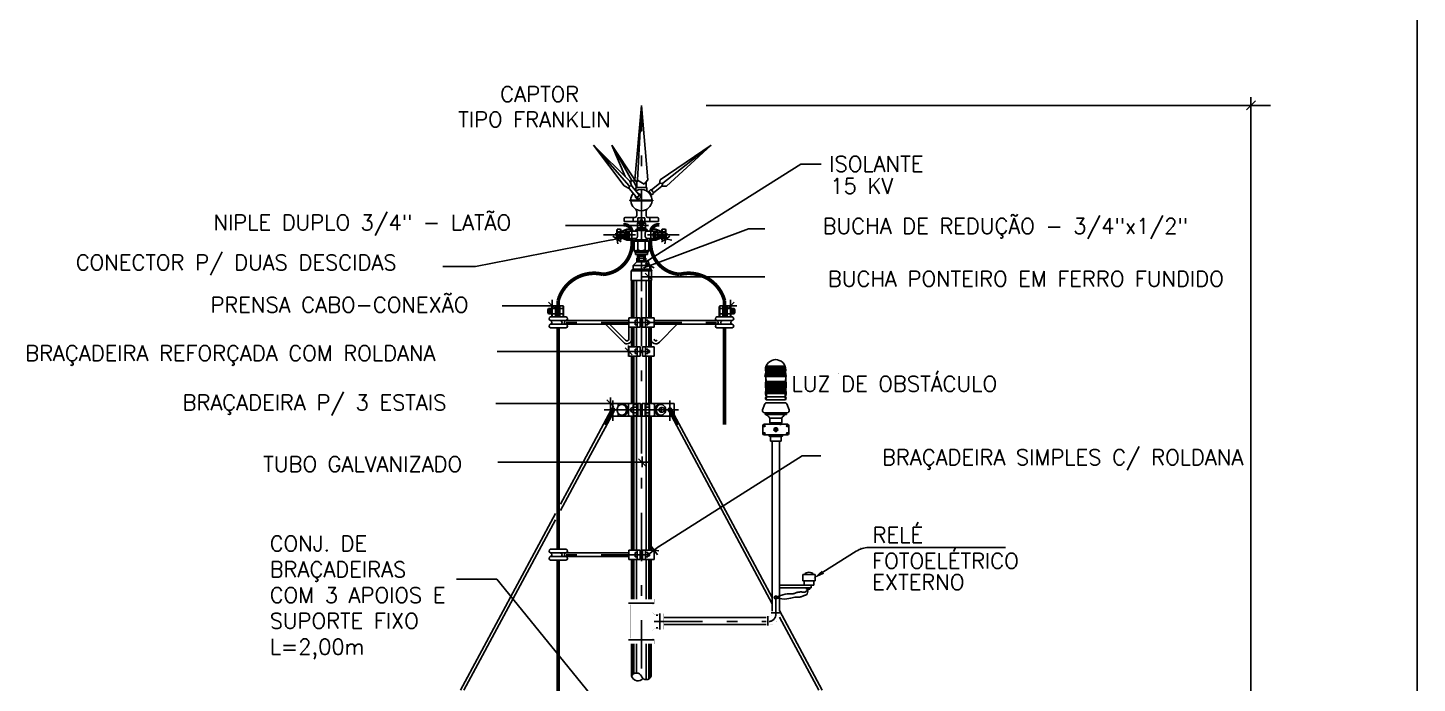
# Model space of a CAD drawing. Header units: millimetres. Extents: x 0 to 114, y 0 to 82.
# Drawn here: x 41.87 to 54.8, y 7.94 to 14.04 of the extents above; entities that cross this region are included whole.
import ezdxf
from ezdxf.enums import TextEntityAlignment as Align

# ---------------------------------------------------------------- set-up
doc = ezdxf.new("R2010")
doc.units = ezdxf.units.MM
for name, pattern in [('DASHDOT', [1, 0.5, -0.25, 0, -0.25]), ('DASHDOT2', [0.5, 0.25, -0.125, 0, -0.125]), ('HIDDEN2', [0.1875, 0.125, -0.0625])]:
    doc.linetypes.add(name, pattern=pattern)
for name, color, linetype in [('01', 7, 'Continuous'), ('02', 2, 'Continuous'), ('03', 3, 'Continuous'), ('CAR-01', 252, 'Continuous'), ('DRAW', 2, 'Continuous'), ('EIXO', 1, 'DASHDOT2'), ('INC-DETALHE-TXT', 7, 'Continuous'), ('TE-INC', 7, 'Continuous'), ('TXT', 8, 'Continuous')]:
    doc.layers.add(name, color=color, linetype=linetype)
doc.styles.add('60-50', font='romans.shx', dxfattribs={"height": 0.08})

# ---------------------------------------------------------------- blocks, each defined once
blk = doc.blocks.new('Dot')
for p, q in [((-1.12, 0), (1.19, 0)), ((-0.64, -0.64), (0.64, 0.64)), ((0, 0.91), (0, -1.07))]:
    blk.add_line(p, q)
blk = doc.blocks.new('A$C56DD1A73')
at = {"layer": '01'}
for p, q in [((2.7047, 6.3038), (2.7387, 6.6888)), ((2.7194, 6.3028), (2.7387, 6.6888)), ((2.7728, 6.304), (2.7387, 6.6888)), ((2.4918, 6.4845), (2.65, 6.2729)), ((2.6787, 6.2978), (2.4918, 6.4845)), ((2.6756, 6.2727), (2.4918, 6.4845)), ((2.6556, 6.3209), (2.5867, 6.4845)), ((2.6879, 6.3036), (2.5867, 6.4845)), ((2.7011, 6.3104), (2.5867, 6.4845)), ((2.836, 6.304), (3.0996, 6.4845)), ((2.8489, 6.2865), (3.0996, 6.4845)), ((2.8681, 6.271), (3.0996, 6.4845)), ((2.65, 6.2729), (2.6749, 6.2587)), ((2.6749, 6.2587), (2.6756, 6.2727)), ((2.7116, 6.2163), (2.6749, 6.2587)), ((2.6756, 6.2727), (2.6892, 6.2711)), ((2.6892, 6.2711), (2.6787, 6.2978)), ((2.6829, 6.2872), (2.6879, 6.3036)), ((2.6906, 6.2696), (2.6877, 6.275)), ((2.6879, 6.3036), (2.6992, 6.2938)), ((2.726, 6.2287), (2.6892, 6.2711)), ((2.6992, 6.2938), (2.7011, 6.3104)), ((2.7146, 6.265), (2.6992, 6.2938)), ((2.7047, 6.3038), (2.7146, 6.2923)), ((2.7102, 6.2641), (2.7672, 6.2641)), ((2.7102, 6.2467), (2.7102, 6.2641)), ((2.7146, 6.2923), (2.7194, 6.3028)), ((2.7146, 6.2641), (2.7146, 6.2923)), ((2.7194, 6.3028), (2.7534, 6.2813)), ((2.7728, 6.304), (2.7534, 6.2813)), ((2.7628, 6.2641), (2.7628, 6.2923)), ((2.7672, 6.2467), (2.7672, 6.2641)), ((2.7802, 6.2472), (2.7862, 6.2519)), ((2.7902, 6.2524), (2.8328, 6.286)), ((2.8013, 6.2389), (2.7915, 6.2513)), ((2.802, 6.2374), (2.8446, 6.2711)), ((2.8328, 6.286), (2.836, 6.304)), ((2.8489, 6.2866), (2.8328, 6.286)), ((2.8446, 6.2711), (2.8489, 6.2866)), ((2.8681, 6.271), (2.8446, 6.2711)), ((2.6797, 6.1986), (2.6797, 6.1977)), ((2.7968, 6.1996), (2.6806, 6.1996)), ((2.7958, 6.1958), (2.6816, 6.1958)), ((2.7088, 6.2138), (2.7152, 6.2065)), ((2.7289, 6.2312), (2.7352, 6.2239)), ((2.7754, 6.2406), (2.7786, 6.2432)), ((2.7894, 6.2295), (2.7796, 6.2419)), ((2.7872, 6.2257), (2.7906, 6.2285)), ((2.7947, 6.2289), (2.8007, 6.2336)), ((2.7977, 6.1986), (2.7977, 6.1977)), ((2.7051, 6.1097), (2.6538, 6.1097)), ((2.6994, 6.1097), (2.7051, 6.1097)), ((2.7102, 6.1524), (2.7138, 6.1448)), ((2.7146, 6.1192), (2.7146, 6.1415)), ((2.7628, 6.1192), (2.7628, 6.1415)), ((2.7672, 6.1524), (2.7636, 6.1448)), ((2.778, 6.1097), (2.7723, 6.1097)), ((2.7723, 6.1097), (2.8236, 6.1097)), ((2.6124, 6.0417), (2.6124, 5.999)), ((2.6143, 6.0488), (2.6143, 5.9919)), ((2.6314, 6.0488), (2.6143, 6.0488)), ((2.6634, 6.0488), (2.6293, 6.035)), ((2.6314, 6.0488), (2.6314, 5.9919)), ((2.6333, 6.0417), (2.6333, 5.999)), ((2.65, 6.0888), (2.65, 6.1059)), ((2.7818, 6.0888), (2.65, 6.0888)), ((2.6828, 6.0488), (2.6634, 6.0488)), ((2.6634, 6.0393), (2.6634, 6.0013)), ((2.6828, 6.0393), (2.6634, 6.0393)), ((2.6696, 6.0393), (2.6696, 6.0013)), ((2.7095, 6.0393), (2.6696, 6.0393)), ((2.6828, 6.0488), (2.6828, 6.0393)), ((2.6956, 6.0888), (2.6956, 6.1059)), ((2.6956, 6.0888), (2.8274, 6.0888)), ((2.7181, 6.0811), (2.7181, 6.057)), ((2.7593, 6.0811), (2.7181, 6.0811)), ((2.7181, 6.0811), (2.7593, 6.0811)), ((2.7181, 6.0811), (2.7181, 6.057)), ((2.7593, 6.057), (2.7181, 6.057)), ((2.7181, 6.057), (2.7593, 6.057)), ((2.719, 6.0543), (2.7569, 6.057)), ((2.7192, 6.0515), (2.7571, 6.0541)), ((2.7195, 6.086), (2.7574, 6.0887)), ((2.7431, 6.0813), (2.7196, 6.083)), ((2.7197, 6.0831), (2.7576, 6.0858)), ((2.7577, 6.0831), (2.7198, 6.0858)), ((2.7579, 6.086), (2.72, 6.0887)), ((2.7582, 6.0515), (2.7203, 6.0541)), ((2.7205, 6.0888), (2.7205, 6.0811)), ((2.7205, 6.0888), (2.7205, 6.0811)), ((2.7584, 6.0543), (2.7205, 6.057)), ((2.7205, 6.057), (2.7205, 6.0507)), ((2.7205, 6.057), (2.7205, 6.0507)), ((2.7343, 6.0813), (2.7578, 6.083)), ((2.7569, 6.0888), (2.7569, 6.0811)), ((2.7569, 6.0888), (2.7569, 6.0811)), ((2.7569, 6.057), (2.7569, 6.0507)), ((2.7569, 6.057), (2.7569, 6.0507)), ((2.7593, 6.0811), (2.7593, 6.057)), ((2.7593, 6.0811), (2.7593, 6.057)), ((2.768, 6.0393), (2.8078, 6.0393)), ((2.7818, 6.0888), (2.7818, 6.1059)), ((2.7946, 6.0488), (2.814, 6.0488)), ((2.7946, 6.0488), (2.7946, 6.0393)), ((2.7946, 6.0393), (2.814, 6.0393)), ((2.8078, 6.0393), (2.8078, 6.0013)), ((2.814, 6.0488), (2.8482, 6.035)), ((2.814, 6.0393), (2.814, 6.0013)), ((2.8274, 6.0888), (2.8274, 6.1059)), ((2.8441, 6.0417), (2.8441, 5.999)), ((2.846, 6.0488), (2.8631, 6.0488)), ((2.846, 6.0488), (2.846, 5.9919)), ((2.8631, 6.0488), (2.8631, 5.9919)), ((2.865, 6.0417), (2.865, 5.999)), ((2.6126, 6.0339), (2.6696, 6.0339)), ((2.6126, 6.0339), (2.6126, 6.0068)), ((2.6126, 6.0301), (2.6544, 6.0301)), ((2.6126, 6.0106), (2.6544, 6.0106)), ((2.6126, 6.0068), (2.6696, 6.0068)), ((2.6143, 6.0346), (2.6314, 6.0346)), ((2.6143, 6.0061), (2.6314, 6.0061)), ((2.6314, 5.9919), (2.6143, 5.9919)), ((2.6293, 6.035), (2.6285, 6.035)), ((2.6293, 6.0057), (2.6285, 6.0057)), ((2.6293, 6.035), (2.6293, 6.0057)), ((2.6634, 5.9919), (2.6293, 6.0057)), ((2.6544, 6.0301), (2.6544, 6.0106)), ((2.6828, 6.0013), (2.6634, 6.0013)), ((2.6828, 5.9919), (2.6634, 5.9919)), ((2.7095, 6.0013), (2.6696, 6.0013)), ((2.6828, 6.0013), (2.6828, 5.9919)), ((2.768, 6.0013), (2.8078, 6.0013)), ((2.7946, 6.0013), (2.814, 6.0013)), ((2.7946, 6.0013), (2.7946, 5.9919)), ((2.7946, 5.9919), (2.814, 5.9919)), ((2.8648, 6.0339), (2.8078, 6.0339)), ((2.8648, 6.0068), (2.8078, 6.0068)), ((2.814, 5.9919), (2.8482, 6.0057)), ((2.823, 6.0301), (2.823, 6.0106)), ((2.8648, 6.0301), (2.823, 6.0301)), ((2.8648, 6.0106), (2.823, 6.0106)), ((2.8631, 6.0346), (2.846, 6.0346)), ((2.8631, 6.0061), (2.846, 6.0061)), ((2.846, 5.9919), (2.8631, 5.9919)), ((2.8482, 6.035), (2.8482, 6.0057)), ((2.8482, 6.035), (2.8489, 6.035)), ((2.8482, 6.0057), (2.8489, 6.0057)), ((2.8648, 6.0339), (2.8648, 6.0068)), ((2.6906, 5.7836), (2.6906, 5.5904)), ((2.6942, 5.7836), (2.6942, 5.5904)), ((2.7005, 5.7836), (2.7005, 5.5904)), ((2.7131, 5.7836), (2.7131, 5.5904)), ((2.7643, 5.7836), (2.7643, 5.5904)), ((2.777, 5.7836), (2.777, 5.5904)), ((2.7833, 5.7836), (2.7833, 5.5904)), ((2.7868, 5.7836), (2.7868, 5.5904)), ((2.6906, 5.5429), (2.6906, 5.4406)), ((2.6942, 5.5429), (2.6942, 5.4406)), ((2.7005, 5.5429), (2.7005, 5.4406)), ((2.7131, 5.5429), (2.7131, 5.4406)), ((2.7643, 5.5429), (2.7643, 5.4406)), ((2.777, 5.5429), (2.777, 5.4406)), ((2.7833, 5.5429), (2.7833, 5.4406)), ((2.7868, 5.5429), (2.7868, 5.4406)), ((2.6906, 5.3931), (2.6906, 5.1481)), ((2.6942, 5.3931), (2.6942, 5.1481)), ((2.7005, 5.3931), (2.7005, 5.1481)), ((2.7131, 5.3931), (2.7131, 5.1481)), ((2.7643, 5.3931), (2.7643, 5.1481)), ((2.777, 5.3931), (2.777, 5.1481)), ((2.7833, 5.3931), (2.7833, 5.1481)), ((2.7868, 5.3931), (2.7868, 5.1481)), ((2.5831, 5.1148), (2.4137, 4.7998)), ((2.5957, 5.1053), (2.4315, 4.7998)), ((2.5912, 5.1147), (2.5506, 5.0377)), ((2.6791, 5.1481), (2.5782, 5.1481)), ((2.5782, 5.1481), (2.5782, 5.1057)), ((2.619, 5.1481), (2.619, 5.1329)), ((2.9079, 5.148), (2.7984, 5.1481)), ((2.8816, 5.1055), (3.4157, 4.1119)), ((2.8862, 5.1147), (2.9268, 5.0377)), ((2.8943, 5.1148), (3.4157, 4.1449)), ((2.9079, 5.148), (2.9079, 5.0897)), ((2.6791, 5.0816), (2.583, 5.0817)), ((2.619, 5.0968), (2.619, 5.0816)), ((2.6906, 5.0816), (2.6906, 4.3892)), ((2.6942, 5.0816), (2.6942, 4.3892)), ((2.7005, 5.0816), (2.7005, 4.3892)), ((2.7131, 5.0816), (2.7131, 4.3892)), ((2.7643, 5.0816), (2.7643, 4.3892)), ((2.777, 5.0816), (2.777, 4.3892)), ((2.7833, 5.0816), (2.7833, 4.3892)), ((2.7868, 5.0816), (2.7868, 4.3892)), ((2.8945, 5.0815), (2.7987, 5.0816)), ((2.4315, 4.7998), (2.3207, 4.5937)), ((2.4137, 4.7998), (2.3207, 4.6267)), ((2.2953, 4.5794), (1.8036, 3.6647)), ((2.2953, 4.5464), (1.8213, 3.6647)), ((2.6906, 4.3417), (2.6906, 4.1364)), ((2.6942, 4.3417), (2.6942, 4.1364)), ((2.7005, 4.3417), (2.7005, 4.1364)), ((2.7131, 4.3417), (2.7131, 4.1364)), ((2.7643, 4.3417), (2.7643, 4.1364)), ((2.777, 4.3417), (2.777, 4.1364)), ((2.7833, 4.3417), (2.7833, 4.1364)), ((2.7868, 4.3417), (2.7868, 4.1364)), ((3.4522, 4.077), (3.6738, 3.6647)), ((3.4528, 4.0429), (3.6561, 3.6647)), ((2.6906, 3.9043), (2.6906, 3.741)), ((2.6942, 3.9043), (2.6942, 3.7454)), ((2.7005, 3.9043), (2.7005, 3.7502)), ((2.7131, 3.9043), (2.7131, 3.7535)), ((2.7643, 3.9043), (2.7643, 3.7198)), ((2.777, 3.9043), (2.777, 3.7232)), ((2.7833, 3.9043), (2.7833, 3.7281)), ((2.7868, 3.9043), (2.7868, 3.7327))]:
    blk.add_line(p, q, dxfattribs=at)
at = {"layer": '01', "linetype": 'HIDDEN2'}
for p, q in [((2.6896, 6.0015), (2.6896, 6.0393)), ((2.7569, 6.1072), (2.7205, 6.1072)), ((2.7205, 6.1072), (2.7205, 6.0888)), ((2.7205, 6.1072), (2.7205, 6.0888)), ((2.7205, 6.1072), (2.7569, 6.1072)), ((2.7569, 6.1072), (2.7569, 6.0888)), ((2.7569, 6.1072), (2.7569, 6.0888)), ((2.7878, 6.0015), (2.7878, 6.0393))]:
    blk.add_line(p, q, dxfattribs=at)
at = {"layer": '01'}
for points in [[(2.7289, 6.2312, -0.171708), (2.7304, 6.2272, -0.104727), (2.7297, 6.2229, -0.066153), (2.7277, 6.2194, -0.052294), (2.7245, 6.216, -0.052294), (2.7207, 6.2133, -0.066153), (2.7169, 6.2118, -0.104727), (2.7125, 6.2117, -0.171708), (2.7088, 6.2138, -0.171708), (2.7072, 6.2178, -0.075821), (2.7076, 6.221, -0.066153)], [(2.726, 6.2287, -0.171708), (2.7266, 6.2271, -0.104727), (2.7261, 6.2243, -0.066153), (2.7246, 6.2217, -0.052294), (2.722, 6.2188, -0.052294), (2.7188, 6.2166, -0.066153), (2.716, 6.2155, -0.104727), (2.7132, 6.2154, -0.171708), (2.7116, 6.2163, -0.171708)], [(2.7352, 6.2239, -0.143727), (2.7363, 6.2204, -0.104727), (2.7356, 6.2161, -0.066153), (2.7336, 6.2126, -0.052294), (2.7304, 6.2092, -0.052294), (2.7266, 6.2065, -0.066153), (2.7228, 6.205, -0.104727), (2.7184, 6.2049, -0.143727), (2.7152, 6.2065, -0.171708)], [(2.7219, 6.2334, -0.075821), (2.7251, 6.2333, -0.171708), (2.7289, 6.2312, -0.171708)]]:
    blk.add_lwpolyline(points, format="xyb", dxfattribs=at)
for centre, radius, start, end in [((2.7387, 6.1996), 0.0551, 0, 120.98619), ((2.7885, 6.249), 0.0038, 38.29016, 128.29016), ((2.6806, 6.1986), 0.00095, 90, 180), ((2.6816, 6.1977), 0.0019, 180, 270), ((2.7387, 6.1996), 0.0551, 140.84258, 180), ((2.7387, 6.1996), 0.0551, 183.95457, 356.04543), ((2.7826, 6.2443), 0.0038, 128.29016, 218.29016), ((2.7924, 6.2319), 0.0038, 218.29016, 308.29016), ((2.7958, 6.1977), 0.0019, 270, 0), ((2.7968, 6.1986), 0.00095, 0, 90), ((2.7983, 6.2366), 0.0038, 308.29016, 38.29016), ((2.6538, 6.1059), 0.0038, 90, 180), ((2.6994, 6.1059), 0.0038, 90, 180), ((2.7051, 6.1192), 0.0095, 270, 0), ((2.7051, 6.1192), 0.0095, 270, 0), ((2.707, 6.1415), 0.0076, 0, 25.44423), ((2.7704, 6.1415), 0.0076, 154.55577, 180), ((2.7723, 6.1192), 0.0095, 180, 270), ((2.7723, 6.1192), 0.0095, 180, 270), ((2.778, 6.1059), 0.0038, 0, 90), ((2.8236, 6.1059), 0.0038, 0, 90), ((2.6269, 6.0417), 0.0145, 150.48166, 209.51834), ((2.6188, 6.0417), 0.0145, 330.48166, 29.51834), ((2.6934, 6.0203), 0.0413, 136.39718, 223.60282), ((2.6535, 6.0203), 0.0249, 310.21321, 49.78679), ((2.8239, 6.0203), 0.0249, 130.21321, 229.78679), ((2.784, 6.0203), 0.0413, 316.39718, 43.60282), ((2.8586, 6.0417), 0.0145, 150.48166, 209.51834), ((2.8506, 6.0417), 0.0145, 330.48166, 29.51834), ((2.6348, 6.0203), 0.026, 148.66281, 211.33719), ((2.6674, 6.0203), 0.055, 164.99188, 195.00812), ((2.6269, 5.999), 0.0145, 150.48166, 209.51834), ((2.5782, 6.0203), 0.055, 344.99188, 15.00812), ((2.6188, 5.999), 0.0145, 330.48166, 29.51834), ((2.8992, 6.0203), 0.055, 164.99188, 195.00812), ((2.8586, 5.999), 0.0145, 150.48166, 209.51834), ((2.81, 6.0203), 0.055, 344.99188, 15.00812), ((2.8506, 5.999), 0.0145, 330.48166, 29.51834), ((2.8426, 6.0203), 0.026, 328.66281, 31.33719), ((3.8744, 4.4025), 0.0000811, 198.85657, 270)]:
    blk.add_arc(centre, radius, start, end, dxfattribs=at)
at = {"layer": '02', "color": 7}
for p, q in [((2.7076, 6.0431), (2.7144, 6.0507)), ((2.7076, 6.0431), (2.7144, 6.0507)), ((2.7699, 6.0431), (2.7076, 6.0431)), ((2.7076, 6.0431), (2.7076, 6.0393)), ((2.7076, 6.0431), (2.7076, 6.0393)), ((2.7076, 6.0431), (2.7076, 6.0393)), ((2.7076, 6.0431), (2.7076, 6.0393)), ((2.7076, 6.0431), (2.7699, 6.0431)), ((2.763, 6.0507), (2.7144, 6.0507)), ((2.7144, 6.0507), (2.763, 6.0507)), ((2.7281, 6.0507), (2.7201, 6.0513)), ((2.7493, 6.0507), (2.7573, 6.0513)), ((2.7699, 6.0431), (2.763, 6.0507)), ((2.7699, 6.0431), (2.763, 6.0507)), ((2.7699, 6.0431), (2.7699, 6.0393)), ((2.7699, 6.0431), (2.7699, 6.0393)), ((2.7699, 6.0431), (2.7699, 6.0393)), ((2.7699, 6.0431), (2.7699, 6.0393)), ((2.7007, 5.9877), (2.7767, 5.9877)), ((2.7007, 5.9877), (2.7007, 5.9368)), ((2.7007, 5.9877), (2.7007, 5.9368)), ((2.7767, 5.9877), (2.7007, 5.9877)), ((2.7076, 6.0013), (2.7076, 5.9934)), ((2.7076, 6.0013), (2.7076, 5.9934)), ((2.7076, 6.0013), (2.7076, 5.9934)), ((2.7076, 6.0013), (2.7076, 5.9934)), ((2.7672, 5.9938), (2.7102, 5.9938)), ((2.7102, 5.9938), (2.7672, 5.9938)), ((2.719, 6.0298), (2.719, 6.0108)), ((2.719, 6.0298), (2.719, 6.0108)), ((2.7197, 5.9877), (2.7197, 5.9428)), ((2.7197, 5.9877), (2.7197, 5.9428)), ((2.7577, 5.9877), (2.7577, 5.9428)), ((2.7577, 5.9877), (2.7577, 5.9428)), ((2.7585, 6.0298), (2.7585, 6.0108)), ((2.7585, 6.0298), (2.7585, 6.0108)), ((2.7699, 6.0013), (2.7699, 5.9934)), ((2.7699, 6.0013), (2.7699, 5.9934)), ((2.7699, 6.0013), (2.7699, 5.9934)), ((2.7699, 6.0013), (2.7699, 5.9934)), ((2.7767, 5.9877), (2.7767, 5.9368)), ((2.7767, 5.9877), (2.7767, 5.9368)), ((2.7767, 5.9368), (2.7007, 5.9368)), ((2.7076, 5.9292), (2.7007, 5.9368)), ((2.7007, 5.9368), (2.7076, 5.9292)), ((2.7007, 5.9368), (2.7767, 5.9368)), ((2.7699, 5.9292), (2.7076, 5.9292)), ((2.7076, 5.9292), (2.7076, 5.9178)), ((2.7076, 5.9292), (2.7076, 5.9178)), ((2.7076, 5.9292), (2.7699, 5.9292)), ((2.7699, 5.9178), (2.7076, 5.9178)), ((2.7076, 5.9178), (2.7699, 5.9178)), ((2.7619, 5.8994), (2.7155, 5.8994)), ((2.7155, 5.8994), (2.7155, 5.8804)), ((2.719, 5.9178), (2.719, 5.8994)), ((2.7584, 5.9102), (2.719, 5.9102)), ((2.719, 5.8972), (2.719, 5.8872)), ((2.7266, 5.9102), (2.7266, 5.8994)), ((2.7266, 5.8976), (2.7266, 5.8872)), ((2.7508, 5.9102), (2.7508, 5.8994)), ((2.7508, 5.8972), (2.7508, 5.8872)), ((2.7584, 5.9178), (2.7584, 5.8994)), ((2.7584, 5.8968), (2.7584, 5.8872)), ((2.7619, 5.8994), (2.7619, 5.8804)), ((2.7767, 5.9368), (2.7699, 5.9292)), ((2.7699, 5.9292), (2.7767, 5.9368)), ((2.7699, 5.9292), (2.7699, 5.9178)), ((2.7699, 5.9292), (2.7699, 5.9178)), ((2.6867, 5.8334), (2.6957, 5.8424)), ((2.7908, 5.8334), (2.6867, 5.8334)), ((2.6867, 5.8334), (2.6867, 5.7836)), ((2.6957, 5.8607), (2.7155, 5.8804)), ((2.7817, 5.8607), (2.6957, 5.8607)), ((2.6957, 5.8424), (2.6957, 5.8607)), ((2.7817, 5.8424), (2.6957, 5.8424)), ((2.7619, 5.8804), (2.7155, 5.8804)), ((2.7584, 5.8872), (2.719, 5.8872)), ((2.7387, 5.826), (2.7387, 5.7283)), ((2.7817, 5.8607), (2.7619, 5.8804)), ((2.7817, 5.8424), (2.7817, 5.8607)), ((2.7908, 5.8334), (2.7817, 5.8424)), ((2.7908, 5.8334), (2.7908, 5.7836)), ((2.7908, 5.7836), (2.6867, 5.7836)), ((2.2577, 5.6126), (2.2549, 5.6289)), ((2.2638, 5.6107), (2.2589, 5.6392)), ((2.2589, 5.6392), (2.2762, 5.6392)), ((2.2589, 5.6107), (2.2762, 5.6107)), ((2.2696, 5.6107), (2.2647, 5.6392)), ((2.2754, 5.6107), (2.2705, 5.6392)), ((2.2754, 5.6463), (2.2754, 5.6035)), ((2.2754, 5.6392), (2.3181, 5.6392)), ((2.2754, 5.6107), (2.3161, 5.6107)), ((2.2773, 5.6534), (2.2773, 5.5964)), ((2.2944, 5.6534), (2.2773, 5.6534)), ((2.2944, 5.6534), (2.2944, 5.5964)), ((2.3024, 5.6376), (2.296, 5.6376)), ((2.3024, 5.6122), (2.296, 5.6122)), ((2.2963, 5.6463), (2.2963, 5.6035)), ((2.3024, 5.6371), (2.3024, 5.6122)), ((2.3148, 5.6463), (2.3148, 5.6035)), ((2.315, 5.6385), (2.315, 5.6114)), ((2.3167, 5.6534), (2.3167, 5.5964)), ((2.3338, 5.6534), (2.3167, 5.6534)), ((2.3167, 5.6392), (2.3338, 5.6392)), ((2.3167, 5.6107), (2.3338, 5.6107)), ((2.3338, 5.6534), (2.3338, 5.5964)), ((2.3357, 5.6463), (2.3357, 5.6035)), ((2.6884, 5.5904), (2.6884, 5.6226)), ((3.1418, 5.6463), (3.1418, 5.6035)), ((3.1436, 5.6534), (3.1607, 5.6534)), ((3.1436, 5.6534), (3.1436, 5.5964)), ((3.1607, 5.6392), (3.1436, 5.6392)), ((3.1607, 5.6107), (3.1436, 5.6107)), ((3.202, 5.6392), (3.1593, 5.6392)), ((3.1607, 5.6534), (3.1607, 5.5964)), ((3.202, 5.6107), (3.1613, 5.6107)), ((3.1624, 5.6385), (3.1624, 5.6114)), ((3.1626, 5.6463), (3.1626, 5.6035)), ((3.175, 5.6376), (3.1814, 5.6376)), ((3.175, 5.6371), (3.175, 5.6122)), ((3.175, 5.6122), (3.1814, 5.6122)), ((3.1811, 5.6463), (3.1811, 5.6035)), ((3.183, 5.6534), (3.2001, 5.6534)), ((3.183, 5.6534), (3.183, 5.5964)), ((3.2001, 5.6534), (3.2001, 5.5964)), ((3.2186, 5.6392), (3.2012, 5.6392)), ((3.2186, 5.6107), (3.2012, 5.6107)), ((3.202, 5.6463), (3.202, 5.6035)), ((3.202, 5.6107), (3.2069, 5.6392)), ((3.2078, 5.6107), (3.2127, 5.6392)), ((3.2136, 5.6107), (3.2185, 5.6392)), ((3.2197, 5.6126), (3.2225, 5.6289)), ((2.3486, 5.5952), (2.2688, 5.5952)), ((2.6732, 5.5762), (2.2688, 5.5762)), ((2.6732, 5.5572), (2.2688, 5.5572)), ((2.3486, 5.5382), (2.2688, 5.5382)), ((2.2944, 5.5964), (2.2773, 5.5964)), ((2.3087, 5.5382), (2.3087, 5.5295)), ((2.3338, 5.5964), (2.3167, 5.5964)), ((2.6456, 5.4644), (2.5528, 5.5572)), ((2.657, 5.4745), (2.5743, 5.5572)), ((2.6732, 5.4812), (2.6732, 5.5904)), ((2.7325, 5.5904), (2.6732, 5.5904)), ((2.7325, 5.5429), (2.6732, 5.5429)), ((2.6884, 5.5429), (2.6884, 5.4812)), ((2.6884, 5.4812), (2.6884, 5.5429)), ((2.7059, 5.5781), (2.7059, 5.5553)), ((2.7059, 5.5781), (2.7173, 5.5781)), ((2.7059, 5.5553), (2.7173, 5.5553)), ((2.7173, 5.5904), (2.7173, 5.5429)), ((2.7325, 5.5904), (2.7325, 5.5429)), ((2.7325, 5.5724), (2.7449, 5.5724)), ((2.7325, 5.561), (2.7449, 5.561)), ((2.8042, 5.5904), (2.7449, 5.5904)), ((2.7449, 5.5904), (2.7449, 5.5429)), ((2.8042, 5.5429), (2.7449, 5.5429)), ((2.7601, 5.5904), (2.7601, 5.5429)), ((2.7601, 5.5781), (2.7715, 5.5781)), ((2.7601, 5.5553), (2.7715, 5.5553)), ((2.7715, 5.5781), (2.7715, 5.5553)), ((2.7715, 5.5724), (2.7802, 5.5724)), ((2.7715, 5.561), (2.7802, 5.561)), ((2.7802, 5.5724), (2.7802, 5.561)), ((2.789, 5.4812), (2.789, 5.5429)), ((2.789, 5.5429), (2.789, 5.4812)), ((2.8042, 5.5429), (2.8042, 5.5904)), ((2.8042, 5.5762), (3.2086, 5.5762)), ((2.8042, 5.5572), (3.2086, 5.5572)), ((2.8318, 5.4644), (2.9246, 5.5572)), ((3.1288, 5.5952), (3.2086, 5.5952)), ((3.1288, 5.5382), (3.2086, 5.5382)), ((3.1436, 5.5964), (3.1607, 5.5964)), ((3.1687, 5.5382), (3.1687, 5.5295)), ((3.183, 5.5964), (3.2001, 5.5964)), ((2.6884, 5.4812), (2.6884, 5.4406)), ((2.6732, 5.4406), (2.6732, 5.3931)), ((2.6732, 5.4406), (2.7325, 5.4406)), ((2.6732, 5.3931), (2.7325, 5.3931)), ((2.7059, 5.4283), (2.7059, 5.4055)), ((2.7059, 5.4283), (2.7173, 5.4283)), ((2.7059, 5.4055), (2.7173, 5.4055)), ((2.7173, 5.4406), (2.7173, 5.3931)), ((2.7325, 5.4406), (2.7325, 5.3931)), ((2.7325, 5.4226), (2.7449, 5.4226)), ((2.7325, 5.4112), (2.7449, 5.4112)), ((2.7449, 5.4406), (2.7449, 5.3931)), ((2.7449, 5.4406), (2.8042, 5.4406)), ((2.7449, 5.3931), (2.8042, 5.3931)), ((2.7601, 5.4406), (2.7601, 5.3931)), ((2.7601, 5.4283), (2.7715, 5.4283)), ((2.7601, 5.4055), (2.7715, 5.4055)), ((2.7715, 5.4283), (2.7715, 5.4055)), ((2.7715, 5.4226), (2.7802, 5.4226)), ((2.7715, 5.4112), (2.7802, 5.4112)), ((2.7802, 5.4226), (2.7802, 5.4112)), ((2.789, 5.3931), (2.789, 5.3314)), ((2.789, 5.3314), (2.789, 5.3931)), ((2.6621, 5.1149), (2.6129, 5.1149)), ((2.6461, 5.1423), (2.6373, 5.1423)), ((2.6715, 5.1405), (2.6715, 5.0892)), ((2.7197, 5.1481), (2.6791, 5.1481)), ((2.6841, 5.111), (2.6841, 5.1186)), ((2.6967, 5.1263), (2.6917, 5.1263)), ((2.6967, 5.1035), (2.6917, 5.1035)), ((2.6968, 5.0924), (2.6966, 5.1351)), ((2.6985, 5.1423), (2.7156, 5.1423)), ((2.6987, 5.0853), (2.6985, 5.1423)), ((2.7156, 5.1281), (2.6985, 5.128)), ((2.7158, 5.0853), (2.7156, 5.1423)), ((2.7177, 5.0925), (2.7175, 5.1352)), ((2.7197, 5.1263), (2.7175, 5.1263)), ((2.7197, 5.1035), (2.7176, 5.1035)), ((2.7197, 5.1481), (2.7349, 5.1481)), ((2.7197, 5.0816), (2.7197, 5.1481)), ((2.7349, 5.1481), (2.7349, 5.0816)), ((2.7349, 5.1481), (2.7349, 5.0816)), ((2.7425, 5.1262), (2.7349, 5.1262)), ((2.7425, 5.1034), (2.7349, 5.1035)), ((2.7425, 5.1481), (2.7577, 5.1481)), ((2.7425, 5.0816), (2.7425, 5.1481)), ((2.7425, 5.1481), (2.7425, 5.0816)), ((2.7981, 5.1481), (2.7577, 5.1481)), ((2.7577, 5.1481), (2.7577, 5.0816)), ((2.7577, 5.1481), (2.7577, 5.0816)), ((2.7599, 5.1262), (2.7577, 5.1262)), ((2.7598, 5.1034), (2.7577, 5.1034)), ((2.7597, 5.0925), (2.7599, 5.1352)), ((2.7616, 5.0853), (2.7619, 5.1423)), ((2.7618, 5.1281), (2.7789, 5.128)), ((2.779, 5.1422), (2.7619, 5.1423)), ((2.7787, 5.0852), (2.779, 5.1422)), ((2.7806, 5.0924), (2.7808, 5.1351)), ((2.806, 5.1405), (2.806, 5.0892)), ((2.8304, 5.1422), (2.8411, 5.1422)), ((2.8314, 5.1423), (2.8402, 5.1423)), ((2.8499, 5.1036), (2.8376, 5.1036)), ((2.839, 5.1262), (2.8485, 5.1262)), ((2.6457, 5.0875), (2.6373, 5.0875)), ((2.7197, 5.0816), (2.6795, 5.0816)), ((2.7158, 5.0996), (2.6986, 5.0995)), ((2.6987, 5.0853), (2.7158, 5.0853)), ((2.7349, 5.0816), (2.7197, 5.0816)), ((2.7577, 5.0816), (2.7425, 5.0816)), ((2.7984, 5.0816), (2.7577, 5.0816)), ((2.7787, 5.0852), (2.7616, 5.0853)), ((2.7617, 5.0996), (2.7788, 5.0995)), ((2.8318, 5.0875), (2.8402, 5.0875)), ((2.3486, 4.394), (2.2688, 4.394)), ((2.6732, 4.3892), (2.6732, 4.3417)), ((2.7325, 4.3892), (2.6732, 4.3892)), ((2.7173, 4.3892), (2.7173, 4.3417)), ((2.7325, 4.3892), (2.7325, 4.3417)), ((2.8042, 4.3892), (2.7449, 4.3892)), ((2.7449, 4.3892), (2.7449, 4.3417)), ((2.7601, 4.3892), (2.7601, 4.3417)), ((2.8042, 4.3417), (2.8042, 4.3892)), ((2.6732, 4.375), (2.2688, 4.375)), ((2.6732, 4.356), (2.2688, 4.356)), ((2.3486, 4.337), (2.2688, 4.337)), ((2.3087, 4.337), (2.3087, 4.3283)), ((2.7325, 4.3417), (2.6732, 4.3417)), ((2.7059, 4.3769), (2.7173, 4.3769)), ((2.7059, 4.3769), (2.7059, 4.3541)), ((2.7059, 4.3541), (2.7173, 4.3541)), ((2.7325, 4.3712), (2.7449, 4.3712)), ((2.7325, 4.3598), (2.7449, 4.3598)), ((2.8042, 4.3417), (2.7449, 4.3417)), ((2.7601, 4.3769), (2.7715, 4.3769)), ((2.7601, 4.3541), (2.7715, 4.3541)), ((2.7715, 4.3769), (2.7715, 4.3541)), ((2.7715, 4.3712), (2.7802, 4.3712)), ((2.7715, 4.3598), (2.7802, 4.3598)), ((2.7802, 4.3712), (2.7802, 4.3598))]:
    blk.add_line(p, q, dxfattribs=at)
at = {"layer": '02', "color": 7, "const_width": 0.019}
for points in [[(2.6896, 6.0393, 0.386832), (2.6454, 6.0721, 0.386832)], [(2.7878, 6.0393, -0.386832), (2.8321, 6.0721, -0.386832)]]:
    blk.add_lwpolyline(points, format="xyb", dxfattribs=at)
at = {"layer": '02', "color": 7, "linetype": 'DASHDOT', "const_width": 0.019}
for points in [[(2.5403, 5.8155, 0.437472), (2.6896, 6.0013)], [(2.9371, 5.8155, -0.437472), (2.7878, 6.0013)]]:
    blk.add_lwpolyline(points, format="xyb", dxfattribs=at)
at = {"layer": '02', "color": 7, "linetype": 'DASHDOT2', "const_width": 0.019}
for points in [[(2.3085, 5.6798, -0.405752), (2.5403, 5.8155, -0.343558)], [(3.1689, 5.6798, 0.405752), (2.9371, 5.8155, 0.343558)]]:
    blk.add_lwpolyline(points, format="xyb", dxfattribs=at)
at = {"layer": '02', "color": 7, "const_width": 0.019}
for points in [[(2.3085, 5.6798), (2.3085, 5.5952)], [(3.1689, 5.6798), (3.1689, 5.5952)]]:
    blk.add_lwpolyline(points, dxfattribs=at)
at = {"layer": '02', "color": 7, "linetype": 'DASHDOT2', "const_width": 0.019}
for points in [[(2.3085, 5.5382), (2.3085, 4.394)], [(3.1689, 5.5382), (3.1689, 5.0376)], [(2.3085, 4.337), (2.3085, 1.602)]]:
    blk.add_lwpolyline(points, dxfattribs=at)
at = {"layer": '02', "color": 7}
for points in [[(2.5832, 5.1148, 0.073951), (2.5838, 5.1104, 0.08473), (2.5856, 5.1069, 0.106353), (2.5884, 5.1044, 0.12911), (2.5914, 5.1036, 0.12911), (2.5944, 5.1044, 0.106353), (2.5972, 5.1069, 0.08473), (2.599, 5.1104, 0.073951), (2.5996, 5.1148, 0.073951), (2.599, 5.1193, 0.08473), (2.5972, 5.1228, 0.106353), (2.5944, 5.1252, 0.12911), (2.5914, 5.126, 0.12911), (2.5884, 5.1252, 0.106353), (2.5856, 5.1228, 0.08473), (2.5838, 5.1193, 0.073951)], [(2.6129, 5.1149, -0.089312), (2.6148, 5.1255, -0.094204), (2.6201, 5.1342, -0.102061), (2.6282, 5.1402, -0.108409), (2.6375, 5.1423, -0.108409), (2.6468, 5.1402, -0.102061), (2.6549, 5.1342, -0.094204), (2.6602, 5.1255, -0.089312), (2.6621, 5.1149, -0.089312), (2.6602, 5.1043, -0.094204), (2.6549, 5.0955, -0.102061), (2.6468, 5.0895, -0.108409), (2.6375, 5.0875, -0.108409), (2.6282, 5.0895, -0.102061), (2.6201, 5.0955, -0.094204), (2.6148, 5.1043, -0.089312)], [(2.8646, 5.1149, 0.089312), (2.8627, 5.1255, 0.094204), (2.8574, 5.1342, 0.102061), (2.8493, 5.1402, 0.108409), (2.84, 5.1423, 0.108409), (2.8307, 5.1402, 0.102061), (2.8226, 5.1342, 0.094204), (2.8173, 5.1255, 0.089312), (2.8154, 5.1149, 0.089312), (2.8173, 5.1043, 0.094204), (2.8226, 5.0955, 0.102061), (2.8307, 5.0895, 0.108409), (2.84, 5.0875, 0.108409), (2.8493, 5.0895, 0.102061), (2.8574, 5.0955, 0.094204), (2.8627, 5.1043, 0.089312)], [(2.8485, 5.1262, -0.122471), (2.8517, 5.1254, -0.105406), (2.8547, 5.1229, -0.087789), (2.8566, 5.1193, -0.078412), (2.8573, 5.1149, -0.078412), (2.8566, 5.1104, -0.087789), (2.8547, 5.1068, -0.105406), (2.8517, 5.1043, -0.122471), (2.8485, 5.1035, -0.122471), (2.8452, 5.1043, -0.105406), (2.8422, 5.1068, -0.087789), (2.8403, 5.1104, -0.078412), (2.8396, 5.1149, -0.078412), (2.8403, 5.1193, -0.087789), (2.8422, 5.1229, -0.105406), (2.8452, 5.1254, -0.122471)], [(2.8943, 5.1148, -0.073951), (2.8937, 5.1104, -0.08473), (2.8919, 5.1069, -0.106353), (2.8891, 5.1044, -0.12911), (2.8861, 5.1036, -0.12911), (2.8831, 5.1044, -0.106353), (2.8803, 5.1069, -0.08473), (2.8785, 5.1104, -0.073951), (2.8779, 5.1148, -0.073951), (2.8785, 5.1193, -0.08473), (2.8803, 5.1228, -0.106353), (2.8831, 5.1252, -0.12911), (2.8861, 5.126, -0.12911), (2.8891, 5.1252, -0.106353), (2.8919, 5.1228, -0.08473), (2.8937, 5.1193, -0.073951)]]:
    blk.add_lwpolyline(points, format="xyb", close=True, dxfattribs=at)
for points in [[(2.5952, 5.1247, 0.079935), (2.5932, 5.1228, 0.08473), (2.5914, 5.1193, 0.073951), (2.5908, 5.1148, 0.073951)], [(2.5908, 5.1148, 0.073951), (2.5914, 5.1104, 0.08473), (2.5932, 5.1069, 0.079935), (2.5952, 5.1049, 0.12911)], [(2.6417, 5.1418, -0.047963), (2.6459, 5.1423, -0.108409), (2.6552, 5.1402, -0.102061), (2.6633, 5.1342, -0.094204), (2.6686, 5.1255, -0.089312), (2.6705, 5.1149, -0.089312), (2.6686, 5.1043, -0.094204), (2.6633, 5.0955, -0.102061), (2.6552, 5.0895, -0.108409), (2.6459, 5.0875, -0.002322), (2.6457, 5.0875, -0.102061)], [(2.8327, 5.1422, 0.012626), (2.8316, 5.1423, 0.108409), (2.8223, 5.1402, 0.102061), (2.8142, 5.1342, 0.094204), (2.8089, 5.1255, 0.089312), (2.8069, 5.1149, 0.089312), (2.8089, 5.1043, 0.094204), (2.8142, 5.0955, 0.102061), (2.8223, 5.0895, 0.108409), (2.8316, 5.0875, 0.002322), (2.8318, 5.0875, 0.102061)], [(2.8404, 5.1036, -0.050031), (2.839, 5.1035, -0.122471), (2.8357, 5.1043, -0.105406), (2.8327, 5.1068, -0.087789), (2.8308, 5.1104, -0.078412), (2.8301, 5.1149, -0.078412), (2.8308, 5.1193, -0.087789), (2.8327, 5.1229, -0.105406), (2.8357, 5.1254, -0.122471), (2.839, 5.1262, -0.122471)], [(2.8823, 5.1247, -0.079935), (2.8843, 5.1228, -0.08473), (2.8861, 5.1193, -0.073951), (2.8867, 5.1148, -0.073951)], [(2.8867, 5.1148, -0.073951), (2.8861, 5.1104, -0.08473), (2.8843, 5.1069, -0.079935), (2.8823, 5.1049, -0.12911)]]:
    blk.add_lwpolyline(points, format="xyb", dxfattribs=at)
for centre, radius, start, end in [((2.7095, 6.0298), 0.0095, 0, 90), ((2.7095, 6.0298), 0.0095, 0, 90), ((2.768, 6.0298), 0.0095, 90, 180), ((2.768, 6.0298), 0.0095, 90, 180), ((2.7102, 5.9833), 0.0105, 25.04307, 154.95693), ((2.7102, 5.9833), 0.0105, 25.04307, 154.95693), ((2.7095, 6.0108), 0.0095, 270, 0), ((2.7095, 6.0108), 0.0095, 270, 0), ((2.7387, 5.9609), 0.0329, 54.69047, 125.30953), ((2.7387, 5.9609), 0.0329, 54.69047, 125.30953), ((2.7672, 5.9833), 0.0105, 25.04307, 154.95693), ((2.7672, 5.9833), 0.0105, 25.04307, 154.95693), ((2.768, 6.0108), 0.0095, 180, 270), ((2.768, 6.0108), 0.0095, 180, 270), ((2.7102, 5.9472), 0.0105, 205.04307, 334.95693), ((2.7102, 5.9472), 0.0105, 205.04307, 334.95693), ((2.7387, 5.9696), 0.0329, 234.69047, 305.30953), ((2.7387, 5.9696), 0.0329, 234.69047, 305.30953), ((2.7672, 5.9472), 0.0105, 205.04307, 334.95693), ((2.7672, 5.9472), 0.0105, 205.04307, 334.95693), ((2.7387, 5.916), 0.0348, 235.63051, 304.36949), ((2.2807, 5.6249), 0.026, 146.8355, 213.1645), ((2.2899, 5.6463), 0.0145, 150.48166, 209.51834), ((2.3304, 5.6249), 0.055, 164.99188, 195.00812), ((2.2899, 5.6035), 0.0145, 150.48166, 209.51834), ((2.2818, 5.6463), 0.0145, 330.48166, 29.51834), ((2.2413, 5.6249), 0.055, 344.99188, 15.00812), ((2.2818, 5.6035), 0.0145, 330.48166, 29.51834), ((2.3292, 5.6463), 0.0145, 150.48166, 209.51834), ((2.3698, 5.6249), 0.055, 164.99188, 195.00812), ((2.3292, 5.6035), 0.0145, 150.48166, 209.51834), ((2.3212, 5.6463), 0.0145, 330.48166, 29.51834), ((2.2806, 5.6249), 0.055, 344.99188, 15.00812), ((2.3212, 5.6035), 0.0145, 330.48166, 29.51834), ((3.1562, 5.6463), 0.0145, 150.48166, 209.51834), ((3.1968, 5.6249), 0.055, 164.99188, 195.00812), ((3.1562, 5.6035), 0.0145, 150.48166, 209.51834), ((3.1482, 5.6463), 0.0145, 330.48166, 29.51834), ((3.1076, 5.6249), 0.055, 344.99188, 15.00812), ((3.1482, 5.6035), 0.0145, 330.48166, 29.51834), ((3.1956, 5.6463), 0.0145, 150.48166, 209.51834), ((3.2362, 5.6249), 0.055, 164.99188, 195.00812), ((3.1956, 5.6035), 0.0145, 150.48166, 209.51834), ((3.1875, 5.6463), 0.0145, 330.48166, 29.51834), ((3.147, 5.6249), 0.055, 344.99188, 15.00812), ((3.1875, 5.6035), 0.0145, 330.48166, 29.51834), ((3.1968, 5.6249), 0.026, 326.8355, 33.1645), ((2.271, 5.5857), 0.00974, 102.68038, 257.31962), ((2.271, 5.5477), 0.00974, 102.68038, 257.31962), ((2.2667, 5.5667), 0.00974, 282.68038, 77.31962), ((2.319, 5.5667), 0.0095, 270, 90), ((2.3508, 5.5667), 0.00974, 102.68038, 257.31962), ((2.3465, 5.5857), 0.00974, 282.68038, 77.31962), ((2.3465, 5.5477), 0.00974, 282.68038, 77.31962), ((3.1309, 5.5857), 0.00974, 102.68038, 257.31962), ((3.1309, 5.5477), 0.00974, 102.68038, 257.31962), ((3.1267, 5.5667), 0.00974, 282.68038, 77.31962), ((3.1584, 5.5667), 0.0095, 90, 270), ((3.2107, 5.5667), 0.00974, 102.68038, 257.31962), ((3.2064, 5.5857), 0.00974, 282.68038, 77.31962), ((3.2064, 5.5477), 0.00974, 282.68038, 77.31962), ((2.6637, 5.4812), 0.0247, 223.36352, 0), ((2.6637, 5.4812), 0.00949, 225, 0), ((2.8137, 5.4812), 0.0247, 180, 316.63648), ((2.8137, 5.4812), 0.00949, 180, 315), ((2.6791, 5.1405), 0.0076, 89.97987, 180), ((2.6917, 5.1187), 0.0076, 89.97987, 180.22973), ((2.6917, 5.1111), 0.0076, 180.22973, 269.97987), ((2.7111, 5.1352), 0.0145, 150.71139, 209.74806), ((2.7517, 5.114), 0.055, 165.22161, 195.23785), ((2.703, 5.1351), 0.0145, 330.71139, 29.74806), ((2.6626, 5.1136), 0.055, 345.22161, 15.23785), ((2.8149, 5.1136), 0.055, 164.7219, 194.73814), ((2.7744, 5.1351), 0.0145, 150.21168, 209.24835), ((2.7257, 5.114), 0.055, 344.7219, 14.73814), ((2.7664, 5.1352), 0.0145, 330.21168, 29.24835), ((2.7984, 5.1405), 0.0076, 0, 89.97987), ((2.6791, 5.0892), 0.0076, 180, 269.97987), ((2.7112, 5.0924), 0.0145, 150.71139, 209.74806), ((2.7032, 5.0924), 0.0145, 330.71139, 29.74806), ((2.7742, 5.0924), 0.0145, 150.21168, 209.24835), ((2.7662, 5.0924), 0.0145, 330.21168, 29.24835), ((2.7984, 5.0892), 0.0076, 269.97987, 0), ((2.271, 4.3845), 0.00974, 102.68038, 257.31962), ((2.3465, 4.3845), 0.00974, 282.68038, 77.31962), ((2.271, 4.3465), 0.00974, 102.68038, 257.31962), ((2.2667, 4.3655), 0.00974, 282.68038, 77.31962), ((2.319, 4.3655), 0.0095, 270, 90), ((2.3508, 4.3655), 0.00974, 102.68038, 257.31962), ((2.3465, 4.3465), 0.00974, 282.68038, 77.31962), ((2.7136, 3.7263), 0.0273, 22.71138, 157.28862), ((2.7209, 3.748), 0.0344, 199.02446, 319.37317), ((2.7638, 3.7468), 0.027, 201.72159, 338.27841)]:
    blk.add_arc(centre, radius, start, end, dxfattribs=at)
at = {"layer": '03', "color": 254}
for p, q in [((2.6884, 5.7836), (2.6884, 5.5904)), ((2.7888, 5.7836), (2.7888, 5.5904)), ((2.7888, 5.5429), (2.7888, 5.4406)), ((2.6884, 5.4406), (2.6884, 5.4728)), ((2.6884, 5.3931), (2.6884, 5.1481)), ((2.7888, 5.3931), (2.7888, 5.1481)), ((2.6884, 5.0816), (2.6884, 4.7044)), ((2.7888, 5.0816), (2.7888, 4.7043)), ((2.6884, 4.7044), (2.6884, 4.3892)), ((2.7888, 4.7044), (2.7888, 4.3892)), ((2.6884, 4.3417), (2.6884, 4.1364)), ((2.7888, 4.3417), (2.7888, 4.1364)), ((2.6884, 3.9043), (2.6884, 3.7368)), ((2.7888, 3.9043), (2.7888, 3.7368))]:
    blk.add_line(p, q, dxfattribs=at)
at = {"layer": 'DRAW', "color": 7}
for p, q in [((3.4853, 5.3226), (3.3803, 5.3226)), ((3.3804, 5.321), (3.3817, 5.31)), ((3.4847, 5.329), (3.3808, 5.329)), ((3.4834, 5.3353), (3.3822, 5.3353)), ((3.4812, 5.3416), (3.3843, 5.3416)), ((3.4852, 5.321), (3.4839, 5.31)), ((3.3775, 5.2871), (3.4879, 5.2871)), ((3.4873, 5.291), (3.3782, 5.291)), ((3.4862, 5.2973), (3.3794, 5.2973)), ((3.38, 5.2329), (3.3817, 5.2871)), ((3.485, 5.3037), (3.3805, 5.3037)), ((3.4873, 5.2479), (3.3805, 5.2479)), ((3.4872, 5.2542), (3.3807, 5.2542)), ((3.4846, 5.3163), (3.3809, 5.3163)), ((3.487, 5.2606), (3.3809, 5.2606)), ((3.4839, 5.31), (3.3817, 5.31)), ((3.4877, 5.2321), (3.4863, 5.2871)), ((3.4876, 5.2353), (3.3799, 5.2353)), ((3.3799, 5.2337), (3.3815, 5.2218)), ((3.3799, 5.1989), (3.3815, 5.2218)), ((3.4879, 5.1989), (3.3799, 5.1989)), ((3.3799, 5.1981), (3.3839, 5.1823)), ((3.4875, 5.2416), (3.3803, 5.2416)), ((3.4876, 5.2037), (3.3803, 5.2037)), ((3.4873, 5.229), (3.3806, 5.229)), ((3.4872, 5.21), (3.3807, 5.21)), ((3.4867, 5.2163), (3.3811, 5.2163)), ((3.4864, 5.2226), (3.3814, 5.2226)), ((3.484, 5.1823), (3.3839, 5.1823)), ((3.484, 5.1823), (3.4879, 5.1981)), ((3.4877, 5.2321), (3.4863, 5.2218)), ((3.4879, 5.1989), (3.4863, 5.2218)), ((3.3654, 5.1155), (3.3773, 5.1462)), ((3.484, 5.1665), (3.3839, 5.1665)), ((3.484, 5.1507), (3.3839, 5.1507)), ((3.4906, 5.1462), (3.5024, 5.1155)), ((3.3668, 4.9919), (3.3668, 5.033)), ((3.3739, 5.0401), (3.494, 5.0401)), ((3.4914, 5.0994), (3.3765, 5.0994)), ((3.379, 5.0914), (3.379, 5.0994)), ((3.4889, 5.0914), (3.379, 5.0914)), ((3.4651, 5.0717), (3.4027, 5.0717)), ((3.4027, 5.048), (3.4027, 5.0717)), ((3.4651, 5.048), (3.4027, 5.048)), ((3.4102, 5.0405), (3.4027, 5.048)), ((3.4576, 5.0401), (3.4102, 5.0401)), ((3.4181, 5.0401), (3.4576, 5.0401)), ((3.4651, 5.048), (3.4576, 5.0405)), ((3.4576, 5.0361), (3.4576, 5.0405)), ((3.4651, 5.048), (3.4651, 5.0717)), ((3.4889, 5.0914), (3.4889, 5.0994)), ((3.5011, 4.9919), (3.5011, 5.033)), ((3.3739, 4.9848), (3.494, 4.9848)), ((3.3984, 4.984), (3.3984, 4.9848)), ((3.4055, 4.9769), (3.4624, 4.9769)), ((3.4063, 4.9531), (3.4063, 4.9769)), ((3.4616, 4.9531), (3.4616, 4.9769)), ((3.4695, 4.984), (3.4695, 4.9848)), ((3.4063, 4.9531), (3.4616, 4.9531)), ((3.4157, 4.0731), (3.4157, 4.9531)), ((3.4522, 4.0731), (3.4522, 4.9531)), ((3.5731, 4.2305), (3.5731, 4.2629)), ((3.6378, 4.2629), (3.5731, 4.2629)), ((3.6378, 4.2305), (3.6378, 4.2629)), ((3.6306, 4.209), (3.4522, 4.209)), ((3.6162, 4.1946), (3.4522, 4.1946)), ((3.6378, 4.2305), (3.5731, 4.2305)), ((3.5803, 4.209), (3.5803, 4.2305)), ((3.592, 4.1874), (3.61, 4.1874)), ((3.5921, 4.1942), (3.5921, 4.1872)), ((3.61, 4.1874), (3.61, 4.1945)), ((3.6162, 4.1946), (3.6162, 4.209)), ((3.6306, 4.209), (3.6306, 4.2305)), ((2.6728, 4.1153), (2.8046, 4.1153)), ((2.8152, 4.0533), (2.8231, 4.0533)), ((2.8337, 3.9794), (2.8337, 4.0612)), ((3.3845, 4.0416), (2.8548, 4.0416)), ((3.3924, 3.9992), (3.3924, 4.0486)), ((3.3924, 4.0392), (3.3924, 4.0086)), ((3.4587, 4.0654), (3.4092, 4.0654)), ((2.8231, 3.9874), (2.8152, 3.9874)), ((2.8178, 3.9874), (2.8231, 3.9874)), ((3.3845, 4.0051), (2.8548, 4.0051)), ((2.6728, 3.9254), (2.8046, 3.9254))]:
    blk.add_line(p, q, dxfattribs=at)
at = {"layer": 'DRAW', "color": 7, "linetype": 'Continuous'}
for p, q in [((3.3775, 5.2871), (3.3817, 5.31)), ((3.488, 5.2871), (3.4839, 5.31))]:
    blk.add_line(p, q, dxfattribs=at)
for points in [[(3.6009, 4.1874), (3.5956, 4.1813), (3.5912, 4.177), (3.5876, 4.1741), (3.5846, 4.1724), (3.5819, 4.1716), (3.5793, 4.1716), (3.5768, 4.1719), (3.574, 4.1723), (3.5708, 4.1727), (3.5673, 4.173), (3.5635, 4.173), (3.5596, 4.1729), (3.5556, 4.1727), (3.5516, 4.1722), (3.5477, 4.1715), (3.5439, 4.1706), (3.5405, 4.1694), (3.5372, 4.1681), (3.534, 4.1668), (3.5308, 4.1655), (3.5276, 4.1643), (3.5242, 4.1634), (3.5206, 4.1629), (3.5168, 4.1627), (3.5124, 4.1631), (3.5073, 4.1635), (3.5008, 4.1637), (3.4927, 4.1631), (3.4823, 4.1613), (3.4694, 4.158), (3.4534, 4.1526), (3.4339, 4.1447)], [(3.6009, 4.1874), (3.6, 4.1772), (3.5985, 4.1695), (3.5965, 4.1641), (3.594, 4.1604), (3.5912, 4.1581), (3.5883, 4.1567), (3.5853, 4.1559), (3.5823, 4.1552), (3.5795, 4.1543), (3.5769, 4.1532), (3.5743, 4.152), (3.5718, 4.1508), (3.5692, 4.1496), (3.5666, 4.1486), (3.5639, 4.1477), (3.5611, 4.1471), (3.558, 4.1468), (3.5547, 4.1468), (3.551, 4.1468), (3.5469, 4.1468), (3.5424, 4.1467), (3.5373, 4.1463), (3.5316, 4.1456), (3.5252, 4.1443), (3.5181, 4.1424), (3.51, 4.1404), (3.5009, 4.1384), (3.4906, 4.137), (3.4788, 4.1366), (3.4656, 4.1374), (3.4507, 4.14), (3.4339, 4.1447)]]:
    blk.add_lwpolyline(points, dxfattribs=at)
at = {"layer": 'DRAW', "color": 7, "const_width": 0.000754}
blk.add_lwpolyline([(2.8152, 3.9874), (2.8231, 3.9874), (2.8337, 3.9794), (2.8548, 3.9794), (2.8548, 4.0612), (2.8337, 4.0612), (2.8231, 4.0533), (2.8178, 4.0533, -0.414214), (2.7967, 4.0744), (2.7967, 4.1047), (2.8046, 4.1153), (2.8046, 4.1364), (2.6728, 4.1364), (2.6728, 4.1153), (2.6807, 4.1074), (2.6807, 3.9333), (2.6728, 3.9254), (2.6728, 3.9043), (2.8046, 3.9043), (2.8046, 3.9254), (2.7967, 3.9359), (2.7967, 3.9663, -0.414214), (2.8178, 3.9874)], format="xyb", dxfattribs=at)
at = {"layer": 'DRAW', "color": 7, "const_width": 0.000283}
blk.add_lwpolyline([(3.4587, 4.0734), (3.4092, 4.0734), (3.4092, 4.0654), (3.4122, 4.0615, -0.414214), (3.3964, 4.0457), (3.3924, 4.0486), (3.3845, 4.0486), (3.3845, 3.9992), (3.3924, 3.9992), (3.3954, 4.0021, 0.42401), (3.4557, 4.0625), (3.4587, 4.0654)], format="xyb", close=True, dxfattribs=at)
at = {"layer": 'DRAW', "color": 7}
for centre, radius in [((3.3747, 5.0322), 0.00396), ((3.4932, 5.0322), 0.00396), ((3.3747, 4.9927), 0.00396), ((3.4339, 5.0124), 0.00973), ((3.4339, 5.0124), 0.00461), ((3.4932, 4.9927), 0.00396)]:
    blk.add_circle(centre, radius, dxfattribs=at)
at = {"layer": 'DRAW', "color": 7, "linetype": 'Continuous'}
blk.add_circle((3.4339, 4.1447), 0.00774, dxfattribs=at)
for centre, start, end in [((3.434, 5.321), 89.97804, 179.97804), ((3.4315, 5.321), 0.02196, 90.02196)]:
    blk.add_arc(centre, 0.0538, start, end, dxfattribs=at)
at = {"layer": 'DRAW', "color": 7}
for centre, radius, start, end in [((2.9669, 5.2189), 0.4203, 352.84437, 7.15563), ((3.901, 5.2189), 0.4203, 172.84437, 187.15563), ((3.3918, 5.1744), 0.0112, 135, 225), ((3.4761, 5.1744), 0.0112, 315, 45), ((3.3765, 5.1112), 0.0119, 158.96249, 270), ((3.3839, 5.1436), 0.00711, 90, 158.96249), ((3.484, 5.1436), 0.00711, 21.03751, 90), ((3.4914, 5.1112), 0.0119, 270, 21.03751), ((3.3739, 5.033), 0.00711, 90, 180), ((3.3708, 5.0575), 0.0349, 23.95557, 76.43329), ((3.497, 5.0575), 0.0349, 103.56671, 156.04443), ((3.494, 5.033), 0.00711, 0, 90), ((3.3739, 4.9919), 0.00711, 180, 270), ((3.4055, 4.984), 0.00711, 180, 270), ((3.4624, 4.984), 0.00711, 270, 0), ((3.494, 4.9919), 0.00711, 270, 0), ((3.6054, 4.2427), 0.0322, 38.6748, 141.3252)]:
    blk.add_arc(centre, radius, start, end, dxfattribs=at)
at = {"layer": 'EIXO', "color": 252, "linetype": 'DASHDOT', "ltscale": 0.5}
for p, q in [((2.7387, 0.444), (2.7387, 6.6896)), ((2.7076, 6.0203), (2.5433, 6.0203)), ((2.7699, 6.0203), (2.9341, 6.0203)), ((2.7802, 5.5667), (2.2531, 5.5667)), ((2.6972, 5.5667), (3.2243, 5.5667)), ((2.7802, 5.4169), (2.6152, 5.4169)), ((2.7788, 5.1148), (2.5461, 5.1148)), ((2.5914, 5.1633), (2.5914, 5.0587)), ((2.7788, 5.1148), (2.9314, 5.1148)), ((2.8861, 5.1633), (2.8861, 5.0587)), ((2.7802, 4.3655), (2.2531, 4.3655)), ((3.4339, 4.1447), (3.4339, 4.054)), ((2.8052, 4.0203), (3.3845, 4.0203))]:
    blk.add_line(p, q, dxfattribs=at)
blk.add_arc((3.3963, 4.0579), 0.0378, 276.00901, 353.99099, dxfattribs=at)
at = {"layer": 'TE-INC'}
blk.add_line((2.8042, 5.4406), (2.8042, 5.3931), dxfattribs=at)
at = {"layer": 'TXT', "color": 252}
for p, q in [((3.0739, 6.6896), (5.992, 6.6896)), ((5.891, 6.6896), (5.891, 0.4797)), ((2.7619, 5.8804), (3.5639, 6.3859)), ((3.5639, 6.3859), (3.6691, 6.3859)), ((2.3882, 6.0687), (2.3458, 6.0687)), ((2.7062, 6.0687), (2.3882, 6.0687)), ((2.8084, 5.8706), (3.2919, 6.0512)), ((3.2919, 6.0512), (3.3779, 6.0512)), ((2.5844, 5.9935), (1.881, 5.8563)), ((1.881, 5.8563), (1.7122, 5.8563)), ((2.8052, 5.8029), (3.3775, 5.8029)), ((2.2488, 5.6534), (2.0189, 5.6534)), ((2.6439, 5.417), (1.9935, 5.417)), ((2.0095, 5.1481), (1.9858, 5.1481)), ((2.5497, 5.1481), (2.0095, 5.1481)), ((2.7139, 4.8438), (1.9963, 4.8438)), ((2.8269, 4.4065), (3.5708, 4.8774)), ((3.5708, 4.8774), (3.6669, 4.8774)), ((3.6778, 4.2751), (3.85, 4.384)), ((4.6224, 4.4024), (3.9134, 4.4024)), ((1.992, 4.2387), (1.7823, 4.2387)), ((2.6044, 3.4859), (1.992, 4.2387))]:
    blk.add_line(p, q, dxfattribs=at)
for centre, radius, end in [((3.7594, 5.3025), 0.000095, 127.34057), ((3.9134, 4.2837), 0.1187, 122.30879)]:
    blk.add_arc(centre, radius, 90, end, dxfattribs=at)
blk.add_solid([(3.6721, 4.2836), (3.6835, 4.2667), (3.6272, 4.2422)], dxfattribs=at)
for p, xscale, yscale, zscale, rotation in [((5.891, 6.6896), -0.0356180433509421, 0.0356180433509421, 0.0356180433508756, 270), ((2.7346, 6.0687), -0.0284944346807359, 0.0284944346807265, 0.0284944346807275, 180), ((2.7428, 6.0687), 0.0284944346807359, 0.0284944346807359, 0.0284944346807359, 180), ((2.6124, 5.999), -0.0284944346807216, 0.0284944346807265, 0.0284944346807275, 191.0369576136872), ((2.865, 5.999), 0.0284944346807216, 0.0284944346807216, 0.0284944346807216, 168.9630423863127), ((2.7817, 5.8607), -0.0284944346806772, 0.0284944346807265, 0.0284944346807275, 20.48120348317116), ((2.2773, 5.6534), -0.0284944346807359, 0.0284944346807265, 0.0284944346807275, 180), ((3.2001, 5.6534), 0.0284944346807359, 0.0284944346807359, 0.0284944346807359, 180), ((2.6724, 5.417), -0.0284944346807359, 0.0284944346807265, 0.0284944346807275, 180), ((2.5782, 5.1481), -0.0284944346807359, 0.0284944346807265, 0.0284944346807275, 180), ((2.7424, 4.8438), -0.0284944346807359, 0.0284944346807265, 0.0284944346807275, 180), ((2.8042, 4.3892), -0.02849443468079201, 0.0284944346807265, 0.0284944346807275, 37.3405747712271)]:
    blk.add_blockref('Dot', p, dxfattribs=dict(at, xscale=xscale, yscale=yscale, zscale=zscale, rotation=rotation))
at = {"layer": 'TXT', "color": 252, "xscale": -0.0284944346807359, "yscale": 0.0284944346807265, "zscale": 0.0284944346807275}
blk.add_blockref('Dot', (2.7767, 5.8029), dxfattribs=at)
at = {"layer": 'INC-DETALHE-TXT', "style": '60-50'}
for s, p in [('CAPTOR', (2.0092, 6.7077)), ('TIPO FRANKLIN', (1.7915, 6.5767)), ('LUZ DE OBSTÁCULO', (3.515, 5.2095)), ('RELÉ ', (3.9346, 4.4277)), ('FOTOELÉTRICO', (3.9328, 4.2939)), ('EXTERNO', (3.9328, 4.1838))]:
    blk.add_text(s, height=0.08, dxfattribs=at).set_placement(p)
for s, p in [('ISOLANTE', (4.1969, 6.3865)), ('15 KV', (4.0415, 6.2726)), ('BUCHA DE REDUÇÃO - 3/4"x1/2"', (5.5656, 6.0655)), ('BUCHA PONTEIRO EM FERRO FUNDIDO', (5.7505, 5.7926)), ('BRAÇADEIRA SIMPLES C/ ROLDANA', (5.8517, 4.8694))]:
    blk.add_text(s, height=0.08, dxfattribs=at).set_placement(p, align=Align.MIDDLE_RIGHT)
for s, p in [('NIPLE DUPLO 3/4" - LATÃO', (0.5258, 6.0836)), ('PRENSA CABO-CONEXÃO', (0.5102, 5.6582)), ('BRAÇADEIRA P/ 3 ESTAIS', (0.366, 5.1529)), ('TUBO GALVANIZADO ', (0.7835, 4.8343))]:
    blk.add_text(s, height=0.08, dxfattribs=at).set_placement(p, align=Align.MIDDLE_LEFT)
at = {"layer": 'INC-DETALHE-TXT', "char_height": 0.08, "attachment_point": 1, "style": '60-50'}
for s, insert, width in [('CONECTOR P/ DUAS DESCIDAS', (-0.1863, 5.9172), 1.925938), ('BRAÇADEIRA REFORÇADA COM ROLDANA ', (-0.448, 5.4479), 2.538595), ('CONJ. DE BRAÇADEIRAS COM 3 APOIOS E SUPORTE FIXO L=2,00m', (0.8168, 4.4633), 1.00925)]:
    blk.add_mtext(s, dxfattribs=dict(at, insert=insert, width=width))

msp = doc.modelspace()

# ---------------------------------------------------------------- linework, layer by layer
at = {"layer": 'CAR-01'}
msp.add_line((54.8, 14.325), (54.8, 0), dxfattribs=at)

# ---------------------------------------------------------------- block references
at = {"color": 7, "xscale": 1.8, "yscale": 1.8, "zscale": 1.8}
msp.add_blockref('A$C56DD1A73', (42.649, 1.273), dxfattribs=at)

doc.saveas('drawing.dxf')
